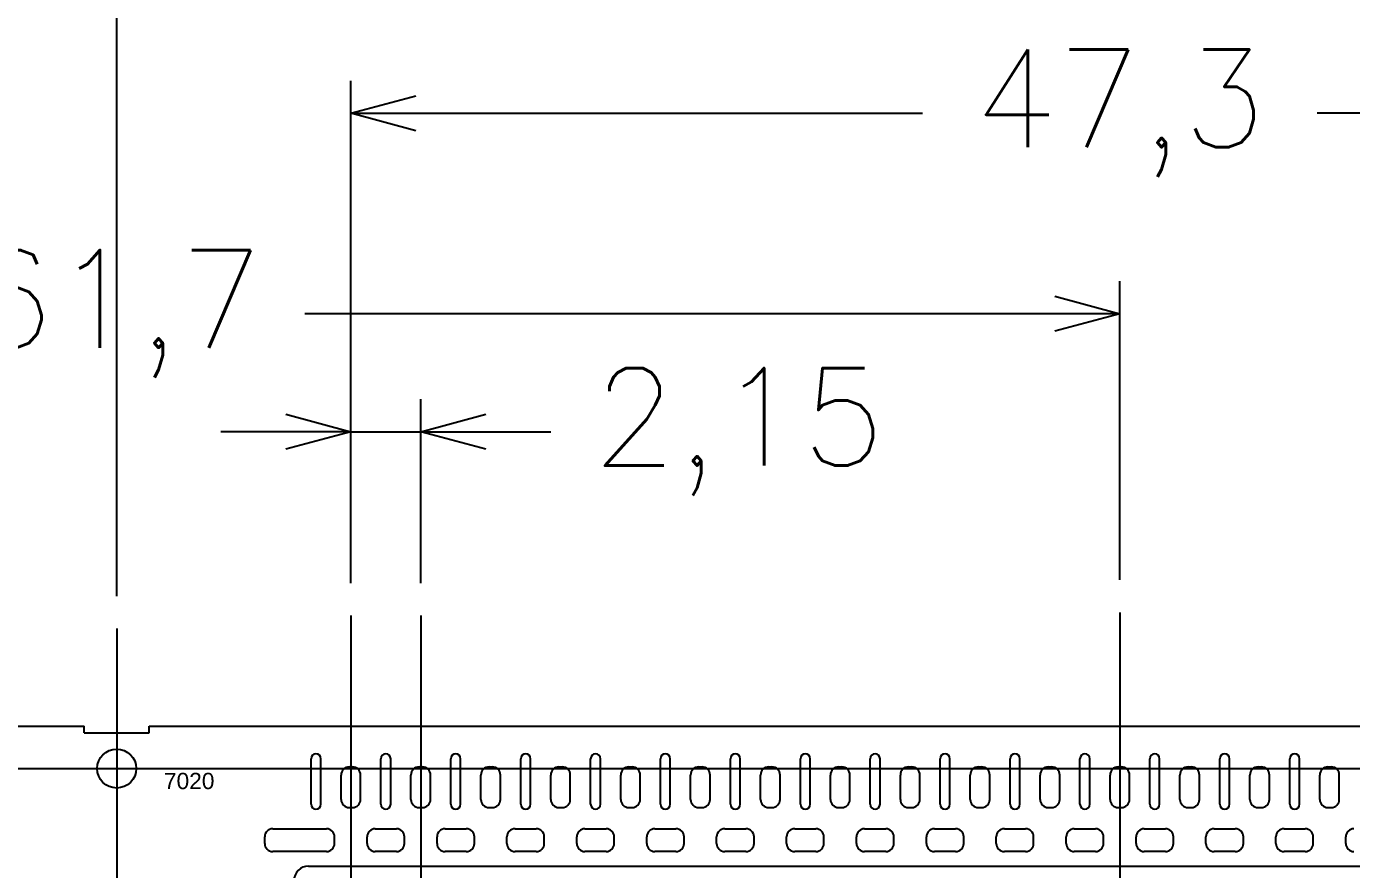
# Model space of a CAD drawing. Header units: millimetres. Extents: x -992 to 1678, y 98 to 1000.
# Drawn here: x -721.02 to -680.27, y 912.71 to 938.62 of the extents above; entities that cross this region are included whole.
import ezdxf

# ---------------------------------------------------------------- set-up
doc = ezdxf.new("R2010")
doc.units = ezdxf.units.MM
doc.header["$PDMODE"] = 3
doc.header["$PDSIZE"] = -1
doc.linetypes.add('CENTER', pattern=[10.16, 6.35, -1.27, 1.27, -1.27])
doc.linetypes.add('HIDDEN', pattern=[1.905, 1.27, -0.635])
doc.layers.get('DEFPOINTS').update_dxf_attribs({"color": 10})
for name, color, linetype in [('1', 3, 'Continuous'), ('CEN', 8, 'CENTER'), ('DIM', 7, 'Continuous'), ('HID', 1, 'HIDDEN')]:
    doc.layers.add(name, color=color, linetype=linetype)
doc.styles.add('SIMPLEX', font='simplex')
doc.styles.get("Standard").update_dxf_attribs({"font": 'txt.shx', "bigfont": 'chineset.shx'})
doc.styles.add('STYLE3', font='arial.ttf')
doc.dimstyles.new('ISO-25', dxfattribs={"dimtxt": 2.5, "dimasz": 2.5, "dimexe": 1.25, "dimexo": 0.625, "dimtad": 1, "dimtxsty": 'Standard', "dimcen": 2.5, "dimadec": 0, "dimazin": 0, "dimtfac": 1, "dimtmove": 0, "dimatfit": 3, "dimfxl": 0, "dimarcsym": 0})

# ---------------------------------------------------------------- blocks, each defined once
blk = doc.blocks.new('_OPEN30')
at = {"color": 0, "linetype": 'ByBlock'}
for p, q in [((-1, 0.268), (0, 0)), ((0, 0), (-1, -0.268)), ((0, 0), (-1, 0))]:
    blk.add_line(p, q, dxfattribs=at)
blk = doc.blocks.new('*D2')
at = {"layer": 'DEFPOINTS', "color": 0}
for p in [(-656.549, 952.064), (-903.349, 916.616), (-656.549, 916.616)]:
    blk.add_point(p, dxfattribs=at)
at = {"layer": 'DIM', "color": 0, "lineweight": -2}
for p, q in [((-903.349, 917.616), (-903.349, 953.064)), ((-656.549, 917.616), (-656.549, 953.064)), ((-901.349, 952.064), (-787.449, 952.064)), ((-658.549, 952.064), (-772.449, 952.064))]:
    blk.add_line(p, q, dxfattribs=at)
at = {"layer": 'DIM', "color": 0, "lineweight": -2, "xscale": 2, "yscale": 2, "zscale": 2, "rotation": 180}
blk.add_blockref('_OPEN30', (-903.349, 952.064), dxfattribs=at)
at = {"layer": 'DIM', "color": 0, "lineweight": -2, "xscale": 2, "yscale": 2, "zscale": 2}
blk.add_blockref('_OPEN30', (-656.549, 952.064), dxfattribs=at)
at = {"layer": 'DIM', "color": 0, "insert": (-779.949, 952.064), "char_height": 3, "attachment_point": 5, "style": 'SIMPLEX'}
blk.add_mtext('246,8', dxfattribs=at)
blk = doc.blocks.new('*D28')
at = {"layer": 'DEFPOINTS', "color": 0}
for p in [(-663.749, 935.955), (-711.049, 920.516), (-663.749, 920.516)]:
    blk.add_point(p, dxfattribs=at)
at = {"layer": 'DIM', "color": 0, "lineweight": -2}
for p, q in [((-711.049, 921.516), (-711.049, 936.955)), ((-663.749, 921.516), (-663.749, 936.955)), ((-709.049, 935.955), (-693.47, 935.955)), ((-665.749, 935.955), (-681.327, 935.955))]:
    blk.add_line(p, q, dxfattribs=at)
at = {"layer": 'DIM', "color": 0, "lineweight": -2, "xscale": 2, "yscale": 2, "zscale": 2, "rotation": 180}
blk.add_blockref('_OPEN30', (-711.049, 935.955), dxfattribs=at)
at = {"layer": 'DIM', "color": 0, "lineweight": -2, "xscale": 2, "yscale": 2, "zscale": 2}
blk.add_blockref('_OPEN30', (-663.749, 935.955), dxfattribs=at)
at = {"layer": 'DIM', "color": 0, "insert": (-687.399, 935.955), "char_height": 3, "attachment_point": 5, "style": 'SIMPLEX'}
blk.add_mtext('47,3', dxfattribs=at)
blk = doc.blocks.new('*D29')
at = {"layer": 'DEFPOINTS', "color": 0}
for p in [(-708.899, 926.169), (-711.049, 920.516), (-708.899, 920.516)]:
    blk.add_point(p, dxfattribs=at)
at = {"layer": 'DIM', "color": 0, "lineweight": -2}
for p, q in [((-711.049, 921.516), (-711.049, 927.169)), ((-708.899, 921.516), (-708.899, 927.169)), ((-713.049, 926.169), (-715.049, 926.169)), ((-711.049, 926.169), (-708.899, 926.169)), ((-706.899, 926.169), (-704.899, 926.169))]:
    blk.add_line(p, q, dxfattribs=at)
at = {"layer": 'DIM', "color": 0, "lineweight": -2, "xscale": 2, "yscale": 2, "zscale": 2}
blk.add_blockref('_OPEN30', (-711.049, 926.169), dxfattribs=at)
at = {"layer": 'DIM', "color": 0, "lineweight": -2, "xscale": 2, "yscale": 2, "zscale": 2, "rotation": 180}
blk.add_blockref('_OPEN30', (-708.899, 926.169), dxfattribs=at)
at = {"layer": 'DIM', "color": 0, "insert": (-699.113, 926.169), "char_height": 3, "attachment_point": 5, "style": 'SIMPLEX'}
blk.add_mtext('2,15', dxfattribs=at)
blk = doc.blocks.new('*D30')
at = {"layer": 'DEFPOINTS', "color": 0}
for p in [(-718.249, 942.797), (-779.949, 920.116), (-718.249, 920.116)]:
    blk.add_point(p, dxfattribs=at)
at = {"layer": 'DIM', "color": 0, "lineweight": -2}
for p, q in [((-779.949, 921.116), (-779.949, 943.797)), ((-718.249, 921.116), (-718.249, 943.797)), ((-777.949, 942.797), (-754.884, 942.797)), ((-720.249, 942.797), (-743.313, 942.797))]:
    blk.add_line(p, q, dxfattribs=at)
at = {"layer": 'DIM', "color": 0, "lineweight": -2, "xscale": 2, "yscale": 2, "zscale": 2, "rotation": 180}
blk.add_blockref('_OPEN30', (-779.949, 942.797), dxfattribs=at)
at = {"layer": 'DIM', "color": 0, "lineweight": -2, "xscale": 2, "yscale": 2, "zscale": 2}
blk.add_blockref('_OPEN30', (-718.249, 942.797), dxfattribs=at)
at = {"layer": 'DIM', "color": 0, "insert": (-749.099, 942.797), "char_height": 3, "attachment_point": 5, "style": 'SIMPLEX'}
blk.add_mtext('61,7', dxfattribs=at)
blk = doc.blocks.new('*D31')
at = {"layer": 'DEFPOINTS', "color": 0}
for p in [(-660.174, 942.797), (-718.249, 920.116), (-660.174, 858.416)]:
    blk.add_point(p, dxfattribs=at)
at = {"layer": 'DIM', "color": 0, "lineweight": -2}
for p, q in [((-718.249, 921.116), (-718.249, 943.797)), ((-660.174, 859.416), (-660.174, 943.797)), ((-716.249, 942.797), (-698.14, 942.797)), ((-662.174, 942.797), (-680.283, 942.797))]:
    blk.add_line(p, q, dxfattribs=at)
at = {"layer": 'DIM', "color": 0, "lineweight": -2, "xscale": 2, "yscale": 2, "zscale": 2, "rotation": 180}
blk.add_blockref('_OPEN30', (-718.249, 942.797), dxfattribs=at)
at = {"layer": 'DIM', "color": 0, "lineweight": -2, "xscale": 2, "yscale": 2, "zscale": 2}
blk.add_blockref('_OPEN30', (-660.174, 942.797), dxfattribs=at)
at = {"layer": 'DIM', "color": 0, "insert": (-689.211, 942.797), "char_height": 3, "attachment_point": 5, "style": 'SIMPLEX'}
blk.add_mtext('58,075', dxfattribs=at)
blk = doc.blocks.new('*D38')
at = {"layer": 'DEFPOINTS', "color": 0}
for p in [(-687.399, 929.794), (-749.099, 920.616), (-687.399, 920.616)]:
    blk.add_point(p, dxfattribs=at)
at = {"layer": 'DIM', "color": 0, "lineweight": -2}
for p, q in [((-749.099, 921.616), (-749.099, 930.794)), ((-687.399, 921.616), (-687.399, 930.794)), ((-747.099, 929.794), (-724.034, 929.794)), ((-689.399, 929.794), (-712.463, 929.794))]:
    blk.add_line(p, q, dxfattribs=at)
at = {"layer": 'DIM', "color": 0, "lineweight": -2, "xscale": 2, "yscale": 2, "zscale": 2, "rotation": 180}
blk.add_blockref('_OPEN30', (-749.099, 929.794), dxfattribs=at)
at = {"layer": 'DIM', "color": 0, "lineweight": -2, "xscale": 2, "yscale": 2, "zscale": 2}
blk.add_blockref('_OPEN30', (-687.399, 929.794), dxfattribs=at)
at = {"layer": 'DIM', "color": 0, "insert": (-718.249, 929.794), "char_height": 3, "attachment_point": 5, "style": 'SIMPLEX'}
blk.add_mtext('61,7', dxfattribs=at)

msp = doc.modelspace()

# ---------------------------------------------------------------- linework, layer by layer
at = {"layer": '1', "linetype": 'ByBlock'}
for p, q in [((-749.0986804, 917.11640189), (-719.2486804, 917.11640189)), ((-717.2486804, 917.11640189), (-687.3986804, 917.11640189)), ((-687.3986804, 917.11640189), (-657.5486804, 917.11640189)), ((-711.5486804, 913.51640189), (-711.5486804, 913.71640189)), ((-710.5486804, 913.51640189), (-710.5486804, 913.71640189)), ((-709.3986804, 913.51640189), (-709.3986804, 913.71640189)), ((-708.3986804, 913.51640189), (-708.3986804, 913.71640189)), ((-707.2486804, 913.51640189), (-707.2486804, 913.71640189)), ((-706.2486804, 913.51640189), (-706.2486804, 913.71640189)), ((-705.0986804, 913.51640189), (-705.0986804, 913.71640189)), ((-704.0986804, 913.51640189), (-704.0986804, 913.71640189)), ((-702.9486804, 913.51640189), (-702.9486804, 913.71640189)), ((-701.9486804, 913.51640189), (-701.9486804, 913.71640189)), ((-700.7986804, 913.51640189), (-700.7986804, 913.71640189)), ((-699.7986804, 913.51640189), (-699.7986804, 913.71640189)), ((-698.6486804, 913.51640189), (-698.6486804, 913.71640189)), ((-697.6486804, 913.51640189), (-697.6486804, 913.71640189)), ((-696.4986804, 913.51640189), (-696.4986804, 913.71640189)), ((-695.4986804, 913.51640189), (-695.4986804, 913.71640189)), ((-694.3486804, 913.51640189), (-694.3486804, 913.71640189)), ((-693.3486804, 913.51640189), (-693.3486804, 913.71640189)), ((-692.1986804, 913.51640189), (-692.1986804, 913.71640189)), ((-691.1986804, 913.51640189), (-691.1986804, 913.71640189)), ((-690.0486804, 913.51640189), (-690.0486804, 913.71640189)), ((-689.0486804, 913.51640189), (-689.0486804, 913.71640189)), ((-687.8986804, 913.51640189), (-687.8986804, 913.71640189)), ((-686.8986804, 913.51640189), (-686.8986804, 913.71640189)), ((-685.7486804, 913.51640189), (-685.7486804, 913.71640189)), ((-684.7486804, 913.51640189), (-684.7486804, 913.71640189)), ((-683.5986804, 913.51640189), (-683.5986804, 913.71640189)), ((-682.5986804, 913.51640189), (-682.5986804, 913.71640189)), ((-681.4486804, 913.51640189), (-681.4486804, 913.71640189)), ((-680.4486804, 913.51640189), (-680.4486804, 913.71640189)), ((-711.7986804, 913.26640189), (-713.4486804, 913.26640189)), ((-709.6486804, 913.26640189), (-710.2986804, 913.26640189)), ((-707.4986804, 913.26640189), (-708.1486804, 913.26640189)), ((-705.3486804, 913.26640189), (-705.9986804, 913.26640189)), ((-703.1986804, 913.26640189), (-703.8486804, 913.26640189)), ((-701.0486804, 913.26640189), (-701.6986804, 913.26640189)), ((-698.8986804, 913.26640189), (-699.5486804, 913.26640189)), ((-696.7486804, 913.26640189), (-697.3986804, 913.26640189)), ((-694.5986804, 913.26640189), (-695.2486804, 913.26640189)), ((-692.4486804, 913.26640189), (-693.0986804, 913.26640189)), ((-690.2986804, 913.26640189), (-690.9486804, 913.26640189)), ((-688.1486804, 913.26640189), (-688.7986804, 913.26640189)), ((-685.9986804, 913.26640189), (-686.6486804, 913.26640189)), ((-683.8486804, 913.26640189), (-684.4986804, 913.26640189)), ((-681.6986804, 913.26640189), (-682.3486804, 913.26640189))]:
    msp.add_line(p, q, dxfattribs=at)
at = {"layer": '1'}
for p, q in [((-719.2486804, 916.91640189), (-719.2486804, 917.11640189)), ((-719.2486804, 916.91640189), (-718.2486804, 916.91640189)), ((-718.2486804, 916.91640189), (-717.2486804, 916.91640189)), ((-717.2486804, 916.91640189), (-717.2486804, 917.11640189)), ((-712.2736804, 914.71640189), (-712.2736804, 916.11640189)), ((-712.2736804, 914.71640189), (-712.2736804, 916.11640189)), ((-711.9736804, 914.71640189), (-711.9736804, 916.11640189)), ((-711.9736804, 914.71640189), (-711.9736804, 916.11640189)), ((-710.1236804, 914.71640189), (-710.1236804, 916.11640189)), ((-710.1236804, 914.71640189), (-710.1236804, 916.11640189)), ((-709.8236804, 914.71640189), (-709.8236804, 916.11640189)), ((-709.8236804, 914.71640189), (-709.8236804, 916.11640189)), ((-707.9736804, 914.71640189), (-707.9736804, 916.11640189)), ((-707.9736804, 914.71640189), (-707.9736804, 916.11640189)), ((-707.6736804, 914.71640189), (-707.6736804, 916.11640189)), ((-707.6736804, 914.71640189), (-707.6736804, 916.11640189)), ((-705.8236804, 914.71640189), (-705.8236804, 916.11640189)), ((-705.8236804, 914.71640189), (-705.8236804, 916.11640189)), ((-705.5236804, 914.71640189), (-705.5236804, 916.11640189)), ((-705.5236804, 914.71640189), (-705.5236804, 916.11640189)), ((-703.6736804, 914.71640189), (-703.6736804, 916.11640189)), ((-703.6736804, 914.71640189), (-703.6736804, 916.11640189)), ((-703.3736804, 914.71640189), (-703.3736804, 916.11640189)), ((-703.3736804, 914.71640189), (-703.3736804, 916.11640189)), ((-701.5236804, 914.71640189), (-701.5236804, 916.11640189)), ((-701.5236804, 914.71640189), (-701.5236804, 916.11640189)), ((-701.2236804, 914.71640189), (-701.2236804, 916.11640189)), ((-701.2236804, 914.71640189), (-701.2236804, 916.11640189)), ((-699.3736804, 914.71640189), (-699.3736804, 916.11640189)), ((-699.3736804, 914.71640189), (-699.3736804, 916.11640189)), ((-699.0736804, 914.71640189), (-699.0736804, 916.11640189)), ((-699.0736804, 914.71640189), (-699.0736804, 916.11640189)), ((-697.2236804, 914.71640189), (-697.2236804, 916.11640189)), ((-697.2236804, 914.71640189), (-697.2236804, 916.11640189)), ((-696.9236804, 914.71640189), (-696.9236804, 916.11640189)), ((-696.9236804, 914.71640189), (-696.9236804, 916.11640189)), ((-695.0736804, 914.71640189), (-695.0736804, 916.11640189)), ((-695.0736804, 914.71640189), (-695.0736804, 916.11640189)), ((-694.7736804, 914.71640189), (-694.7736804, 916.11640189)), ((-694.7736804, 914.71640189), (-694.7736804, 916.11640189)), ((-692.9236804, 914.71640189), (-692.9236804, 916.11640189)), ((-692.9236804, 914.71640189), (-692.9236804, 916.11640189)), ((-692.6236804, 914.71640189), (-692.6236804, 916.11640189)), ((-692.6236804, 914.71640189), (-692.6236804, 916.11640189)), ((-690.7736804, 914.71640189), (-690.7736804, 916.11640189)), ((-690.7736804, 914.71640189), (-690.7736804, 916.11640189)), ((-690.4736804, 914.71640189), (-690.4736804, 916.11640189)), ((-690.4736804, 914.71640189), (-690.4736804, 916.11640189)), ((-688.6236804, 914.71640189), (-688.6236804, 916.11640189)), ((-688.6236804, 914.71640189), (-688.6236804, 916.11640189)), ((-688.3236804, 914.71640189), (-688.3236804, 916.11640189)), ((-688.3236804, 914.71640189), (-688.3236804, 916.11640189)), ((-686.4736804, 914.71640189), (-686.4736804, 916.11640189)), ((-686.4736804, 914.71640189), (-686.4736804, 916.11640189)), ((-686.1736804, 914.71640189), (-686.1736804, 916.11640189)), ((-686.1736804, 914.71640189), (-686.1736804, 916.11640189)), ((-684.3236804, 914.71640189), (-684.3236804, 916.11640189)), ((-684.3236804, 914.71640189), (-684.3236804, 916.11640189)), ((-684.0236804, 914.71640189), (-684.0236804, 916.11640189)), ((-684.0236804, 914.71640189), (-684.0236804, 916.11640189)), ((-682.1736804, 914.71640189), (-682.1736804, 916.11640189)), ((-682.1736804, 914.71640189), (-682.1736804, 916.11640189)), ((-681.8736804, 914.71640189), (-681.8736804, 916.11640189)), ((-681.8736804, 914.71640189), (-681.8736804, 916.11640189)), ((-711.0986804, 915.86640189), (-710.9986804, 915.86640189)), ((-708.9486804, 915.86640189), (-708.8486804, 915.86640189)), ((-706.7986804, 915.86640189), (-706.6986804, 915.86640189)), ((-704.6486804, 915.86640189), (-704.5486804, 915.86640189)), ((-702.4986804, 915.86640189), (-702.3986804, 915.86640189)), ((-700.3486804, 915.86640189), (-700.2486804, 915.86640189)), ((-698.1986804, 915.86640189), (-698.0986804, 915.86640189)), ((-696.0486804, 915.86640189), (-695.9486804, 915.86640189)), ((-693.8986804, 915.86640189), (-693.7986804, 915.86640189)), ((-691.7486804, 915.86640189), (-691.6486804, 915.86640189)), ((-689.5986804, 915.86640189), (-689.4986804, 915.86640189)), ((-687.4486804, 915.86640189), (-687.3486804, 915.86640189)), ((-685.2986804, 915.86640189), (-685.1986804, 915.86640189)), ((-683.1486804, 915.86640189), (-683.0486804, 915.86640189)), ((-680.9986804, 915.86640189), (-680.8986804, 915.86640189)), ((-711.3486804, 914.86640189), (-711.3486804, 915.61640189)), ((-710.7486804, 914.86640189), (-710.7486804, 915.61640189)), ((-709.1986804, 914.86640189), (-709.1986804, 915.61640189)), ((-708.5986804, 914.86640189), (-708.5986804, 915.61640189)), ((-707.0486804, 914.86640189), (-707.0486804, 915.61640189)), ((-706.4486804, 914.86640189), (-706.4486804, 915.61640189)), ((-704.8986804, 914.86640189), (-704.8986804, 915.61640189)), ((-704.2986804, 914.86640189), (-704.2986804, 915.61640189)), ((-702.7486804, 914.86640189), (-702.7486804, 915.61640189)), ((-702.1486804, 914.86640189), (-702.1486804, 915.61640189)), ((-700.5986804, 914.86640189), (-700.5986804, 915.61640189)), ((-699.9986804, 914.86640189), (-699.9986804, 915.61640189)), ((-698.4486804, 914.86640189), (-698.4486804, 915.61640189)), ((-697.8486804, 914.86640189), (-697.8486804, 915.61640189)), ((-696.2986804, 914.86640189), (-696.2986804, 915.61640189)), ((-695.6986804, 914.86640189), (-695.6986804, 915.61640189)), ((-694.1486804, 914.86640189), (-694.1486804, 915.61640189)), ((-693.5486804, 914.86640189), (-693.5486804, 915.61640189)), ((-691.9986804, 914.86640189), (-691.9986804, 915.61640189)), ((-691.3986804, 914.86640189), (-691.3986804, 915.61640189)), ((-689.8486804, 914.86640189), (-689.8486804, 915.61640189)), ((-689.2486804, 914.86640189), (-689.2486804, 915.61640189)), ((-687.6986804, 914.86640189), (-687.6986804, 915.61640189)), ((-687.0986804, 914.86640189), (-687.0986804, 915.61640189)), ((-685.5486804, 914.86640189), (-685.5486804, 915.61640189)), ((-684.9486804, 914.86640189), (-684.9486804, 915.61640189)), ((-683.3986804, 914.86640189), (-683.3986804, 915.61640189)), ((-682.7986804, 914.86640189), (-682.7986804, 915.61640189)), ((-681.2486804, 914.86640189), (-681.2486804, 915.61640189)), ((-680.6486804, 914.86640189), (-680.6486804, 915.61640189)), ((-711.0986804, 914.61640189), (-710.9986804, 914.61640189)), ((-708.9486804, 914.61640189), (-708.8486804, 914.61640189)), ((-706.7986804, 914.61640189), (-706.6986804, 914.61640189)), ((-704.6486804, 914.61640189), (-704.5486804, 914.61640189)), ((-702.4986804, 914.61640189), (-702.3986804, 914.61640189)), ((-700.3486804, 914.61640189), (-700.2486804, 914.61640189)), ((-698.1986804, 914.61640189), (-698.0986804, 914.61640189)), ((-696.0486804, 914.61640189), (-695.9486804, 914.61640189)), ((-693.8986804, 914.61640189), (-693.7986804, 914.61640189)), ((-691.7486804, 914.61640189), (-691.6486804, 914.61640189)), ((-689.5986804, 914.61640189), (-689.4986804, 914.61640189)), ((-687.4486804, 914.61640189), (-687.3486804, 914.61640189)), ((-685.2986804, 914.61640189), (-685.1986804, 914.61640189)), ((-683.1486804, 914.61640189), (-683.0486804, 914.61640189)), ((-680.9986804, 914.61640189), (-680.8986804, 914.61640189)), ((-713.6986804, 913.51640189), (-713.6986804, 913.71640189)), ((-713.4486804, 913.96640189), (-711.7986804, 913.96640189)), ((-710.2986804, 913.96640189), (-709.6486804, 913.96640189)), ((-708.1486804, 913.96640189), (-707.4986804, 913.96640189)), ((-705.9986804, 913.96640189), (-705.3486804, 913.96640189)), ((-703.8486804, 913.96640189), (-703.1986804, 913.96640189)), ((-701.6986804, 913.96640189), (-701.0486804, 913.96640189)), ((-699.5486804, 913.96640189), (-698.8986804, 913.96640189)), ((-697.3986804, 913.96640189), (-696.7486804, 913.96640189)), ((-695.2486804, 913.96640189), (-694.5986804, 913.96640189)), ((-693.0986804, 913.96640189), (-692.4486804, 913.96640189)), ((-690.9486804, 913.96640189), (-690.2986804, 913.96640189)), ((-688.7986804, 913.96640189), (-688.1486804, 913.96640189)), ((-686.6486804, 913.96640189), (-685.9986804, 913.96640189)), ((-684.4986804, 913.96640189), (-683.8486804, 913.96640189)), ((-682.3486804, 913.96640189), (-681.6986804, 913.96640189))]:
    msp.add_line(p, q, dxfattribs=at)
msp.add_circle((-718.2486804, 915.81640189), 0.6, dxfattribs=at)
for centre, radius, start, end in [((-712.1236804, 916.11640189), 0.15, 0, 180), ((-712.1236804, 916.11640189), 0.15, 0, 180), ((-709.9736804, 916.11640189), 0.15, 0, 180), ((-709.9736804, 916.11640189), 0.15, 0, 180), ((-707.8236804, 916.11640189), 0.15, 0, 180), ((-707.8236804, 916.11640189), 0.15, 0, 180), ((-705.6736804, 916.11640189), 0.15, 0, 180), ((-705.6736804, 916.11640189), 0.15, 0, 180), ((-703.5236804, 916.11640189), 0.15, 0, 180), ((-703.5236804, 916.11640189), 0.15, 0, 180), ((-701.3736804, 916.11640189), 0.15, 0, 180), ((-701.3736804, 916.11640189), 0.15, 0, 180), ((-699.2236804, 916.11640189), 0.15, 0, 180), ((-699.2236804, 916.11640189), 0.15, 0, 180), ((-697.0736804, 916.11640189), 0.15, 0, 180), ((-697.0736804, 916.11640189), 0.15, 0, 180), ((-694.9236804, 916.11640189), 0.15, 0, 180), ((-694.9236804, 916.11640189), 0.15, 0, 180), ((-692.7736804, 916.11640189), 0.15, 0, 180), ((-692.7736804, 916.11640189), 0.15, 0, 180), ((-690.6236804, 916.11640189), 0.15, 0, 180), ((-690.6236804, 916.11640189), 0.15, 0, 180), ((-688.4736804, 916.11640189), 0.15, 0, 180), ((-688.4736804, 916.11640189), 0.15, 0, 180), ((-686.3236804, 916.11640189), 0.15, 0, 180), ((-686.3236804, 916.11640189), 0.15, 0, 180), ((-684.1736804, 916.11640189), 0.15, 0, 180), ((-684.1736804, 916.11640189), 0.15, 0, 180), ((-682.0236804, 916.11640189), 0.15, 0, 180), ((-682.0236804, 916.11640189), 0.15, 0, 180), ((-711.0986804, 915.61640189), 0.25, 90, 180), ((-710.9986804, 915.61640189), 0.25, 0, 90), ((-708.9486804, 915.61640189), 0.25, 90, 180), ((-708.8486804, 915.61640189), 0.25, 0, 90), ((-706.7986804, 915.61640189), 0.25, 90, 180), ((-706.6986804, 915.61640189), 0.25, 0, 90), ((-704.6486804, 915.61640189), 0.25, 90, 180), ((-704.5486804, 915.61640189), 0.25, 0, 90), ((-702.4986804, 915.61640189), 0.25, 90, 180), ((-702.3986804, 915.61640189), 0.25, 0, 90), ((-700.3486804, 915.61640189), 0.25, 90, 180), ((-700.2486804, 915.61640189), 0.25, 0, 90), ((-698.1986804, 915.61640189), 0.25, 90, 180), ((-698.0986804, 915.61640189), 0.25, 0, 90), ((-696.0486804, 915.61640189), 0.25, 90, 180), ((-695.9486804, 915.61640189), 0.25, 0, 90), ((-693.8986804, 915.61640189), 0.25, 90, 180), ((-693.7986804, 915.61640189), 0.25, 0, 90), ((-691.7486804, 915.61640189), 0.25, 90, 180), ((-691.6486804, 915.61640189), 0.25, 0, 90), ((-689.5986804, 915.61640189), 0.25, 90, 180), ((-689.4986804, 915.61640189), 0.25, 0, 90), ((-687.4486804, 915.61640189), 0.25, 90, 180), ((-687.3486804, 915.61640189), 0.25, 0, 90), ((-685.2986804, 915.61640189), 0.25, 90, 180), ((-685.1986804, 915.61640189), 0.25, 0, 90), ((-683.1486804, 915.61640189), 0.25, 90, 180), ((-683.0486804, 915.61640189), 0.25, 0, 90), ((-680.9986804, 915.61640189), 0.25, 90, 180), ((-680.8986804, 915.61640189), 0.25, 0, 90), ((-711.0986804, 914.86640189), 0.25, 180, 270), ((-710.9986804, 914.86640189), 0.25, 270, 0), ((-708.9486804, 914.86640189), 0.25, 180, 270), ((-708.8486804, 914.86640189), 0.25, 270, 0), ((-706.7986804, 914.86640189), 0.25, 180, 270), ((-706.6986804, 914.86640189), 0.25, 270, 0), ((-704.6486804, 914.86640189), 0.25, 180, 270), ((-704.5486804, 914.86640189), 0.25, 270, 0), ((-702.4986804, 914.86640189), 0.25, 180, 270), ((-702.3986804, 914.86640189), 0.25, 270, 0), ((-700.3486804, 914.86640189), 0.25, 180, 270), ((-700.2486804, 914.86640189), 0.25, 270, 0), ((-698.1986804, 914.86640189), 0.25, 180, 270), ((-698.0986804, 914.86640189), 0.25, 270, 0), ((-696.0486804, 914.86640189), 0.25, 180, 270), ((-695.9486804, 914.86640189), 0.25, 270, 0), ((-693.8986804, 914.86640189), 0.25, 180, 270), ((-693.7986804, 914.86640189), 0.25, 270, 0), ((-691.7486804, 914.86640189), 0.25, 180, 270), ((-691.6486804, 914.86640189), 0.25, 270, 0), ((-689.5986804, 914.86640189), 0.25, 180, 270), ((-689.4986804, 914.86640189), 0.25, 270, 0), ((-687.4486804, 914.86640189), 0.25, 180, 270), ((-687.3486804, 914.86640189), 0.25, 270, 0), ((-685.2986804, 914.86640189), 0.25, 180, 270), ((-685.1986804, 914.86640189), 0.25, 270, 0), ((-683.1486804, 914.86640189), 0.25, 180, 270), ((-683.0486804, 914.86640189), 0.25, 270, 0), ((-680.9986804, 914.86640189), 0.25, 180, 270), ((-680.8986804, 914.86640189), 0.25, 270, 0), ((-712.1236804, 914.71640189), 0.15, 180, 0), ((-712.1236804, 914.71640189), 0.15, 180, 0), ((-709.9736804, 914.71640189), 0.15, 180, 0), ((-709.9736804, 914.71640189), 0.15, 180, 0), ((-707.8236804, 914.71640189), 0.15, 180, 0), ((-707.8236804, 914.71640189), 0.15, 180, 0), ((-705.6736804, 914.71640189), 0.15, 180, 0), ((-705.6736804, 914.71640189), 0.15, 180, 0), ((-703.5236804, 914.71640189), 0.15, 180, 0), ((-703.5236804, 914.71640189), 0.15, 180, 0), ((-701.3736804, 914.71640189), 0.15, 180, 0), ((-701.3736804, 914.71640189), 0.15, 180, 0), ((-699.2236804, 914.71640189), 0.15, 180, 0), ((-699.2236804, 914.71640189), 0.15, 180, 0), ((-697.0736804, 914.71640189), 0.15, 180, 0), ((-697.0736804, 914.71640189), 0.15, 180, 0), ((-694.9236804, 914.71640189), 0.15, 180, 0), ((-694.9236804, 914.71640189), 0.15, 180, 0), ((-692.7736804, 914.71640189), 0.15, 180, 0), ((-692.7736804, 914.71640189), 0.15, 180, 0), ((-690.6236804, 914.71640189), 0.15, 180, 0), ((-690.6236804, 914.71640189), 0.15, 180, 0), ((-688.4736804, 914.71640189), 0.15, 180, 0), ((-688.4736804, 914.71640189), 0.15, 180, 0), ((-686.3236804, 914.71640189), 0.15, 180, 0), ((-686.3236804, 914.71640189), 0.15, 180, 0), ((-684.1736804, 914.71640189), 0.15, 180, 0), ((-684.1736804, 914.71640189), 0.15, 180, 0), ((-682.0236804, 914.71640189), 0.15, 180, 0), ((-682.0236804, 914.71640189), 0.15, 180, 0), ((-713.4486804, 913.71640189), 0.25, 90, 180), ((-713.4486804, 913.51640189), 0.25, 180, 270)]:
    msp.add_arc(centre, radius, start, end, dxfattribs=at)
at = {"layer": '1', "linetype": 'ByBlock'}
for centre, start, end in [((-711.7986804, 913.71640189), 0, 90), ((-710.2986804, 913.71640189), 90, 180), ((-709.6486804, 913.71640189), 0, 90), ((-708.1486804, 913.71640189), 90, 180), ((-707.4986804, 913.71640189), 0, 90), ((-705.9986804, 913.71640189), 90, 180), ((-705.3486804, 913.71640189), 0, 90), ((-703.8486804, 913.71640189), 90, 180), ((-703.1986804, 913.71640189), 0, 90), ((-701.6986804, 913.71640189), 90, 180), ((-701.0486804, 913.71640189), 0, 90), ((-699.5486804, 913.71640189), 90, 180), ((-698.8986804, 913.71640189), 0, 90), ((-697.3986804, 913.71640189), 90, 180), ((-696.7486804, 913.71640189), 0, 90), ((-695.2486804, 913.71640189), 90, 180), ((-694.5986804, 913.71640189), 0, 90), ((-693.0986804, 913.71640189), 90, 180), ((-692.4486804, 913.71640189), 0, 90), ((-690.9486804, 913.71640189), 90, 180), ((-690.2986804, 913.71640189), 0, 90), ((-688.7986804, 913.71640189), 90, 180), ((-688.1486804, 913.71640189), 0, 90), ((-686.6486804, 913.71640189), 90, 180), ((-685.9986804, 913.71640189), 0, 90), ((-684.4986804, 913.71640189), 90, 180), ((-683.8486804, 913.71640189), 0, 90), ((-682.3486804, 913.71640189), 90, 180), ((-681.6986804, 913.71640189), 0, 90), ((-680.1986804, 913.71640189), 90, 180), ((-711.7986804, 913.51640189), 270, 0), ((-710.2986804, 913.51640189), 180, 270), ((-709.6486804, 913.51640189), 270, 0), ((-708.1486804, 913.51640189), 180, 270), ((-707.4986804, 913.51640189), 270, 0), ((-705.9986804, 913.51640189), 180, 270), ((-705.3486804, 913.51640189), 270, 0), ((-703.8486804, 913.51640189), 180, 270), ((-703.1986804, 913.51640189), 270, 0), ((-701.6986804, 913.51640189), 180, 270), ((-701.0486804, 913.51640189), 270, 0), ((-699.5486804, 913.51640189), 180, 270), ((-698.8986804, 913.51640189), 270, 0), ((-697.3986804, 913.51640189), 180, 270), ((-696.7486804, 913.51640189), 270, 0), ((-695.2486804, 913.51640189), 180, 270), ((-694.5986804, 913.51640189), 270, 0), ((-693.0986804, 913.51640189), 180, 270), ((-692.4486804, 913.51640189), 270, 0), ((-690.9486804, 913.51640189), 180, 270), ((-690.2986804, 913.51640189), 270, 0), ((-688.7986804, 913.51640189), 180, 270), ((-688.1486804, 913.51640189), 270, 0), ((-686.6486804, 913.51640189), 180, 270), ((-685.9986804, 913.51640189), 270, 0), ((-684.4986804, 913.51640189), 180, 270), ((-683.8486804, 913.51640189), 270, 0), ((-682.3486804, 913.51640189), 180, 270), ((-681.6986804, 913.51640189), 270, 0), ((-680.1986804, 913.51640189), 180, 270)]:
    msp.add_arc(centre, 0.25, start, end, dxfattribs=at)
at = {"layer": 'CEN', "linetype": 'ByBlock'}
for p, q in [((-687.3986804, 920.61640189), (-687.3986804, 853.61640189)), ((-711.0486804, 920.51640189), (-711.0486804, 853.71640189)), ((-708.8986804, 920.51640189), (-708.8986804, 853.71640189)), ((-718.2486804, 920.11640189), (-718.2486804, 854.11640189)), ((-718.2486804, 920.11640189), (-718.2486804, 854.11640189)), ((-718.2486804, 920.11640189), (-718.2486804, 854.11640189)), ((-901.6236804, 915.81640189), (-659.2736804, 915.81640189))]:
    msp.add_line(p, q, dxfattribs=at)
at = {"layer": 'HID', "linetype": 'ByBlock'}
msp.add_line((-712.3486804, 912.81640189), (-662.4486804, 912.81640189), dxfattribs=at)
msp.add_arc((-712.3486804, 912.36640189), 0.45, 90, 180, dxfattribs=at)

# ---------------------------------------------------------------- texts
at = {"layer": '1', "style": 'STYLE3'}
msp.add_text('7020', height=0.5, dxfattribs=at).set_placement((-716.79707492, 915.18409731))

# ---------------------------------------------------------------- dimensions: what is measured, and where the dimension line sits
at = {"layer": 'DIM'}
for base, p1, p2, picture, middle in [((-656.5486803994, 952.0636081337), (-903.3486803994, 916.6164018862), (-656.5486803994, 916.6164018862), '*D2', (-779.9486803994, 952.0636081337)), ((-718.2486803994, 942.7969729261), (-779.9486803994, 920.1164018862), (-718.2486803994, 920.1164018862), '*D30', (-749.0986803994, 942.7969729261)), ((-660.1736803994, 942.7969729261), (-718.2486803994, 920.1164018862), (-660.1736803994, 858.4164018862), '*D31', (-689.2111803994, 942.7969729261)), ((-663.7486803994, 935.9550604943), (-711.0486803994, 920.5164018862), (-663.7486803994, 920.5164018862), '*D28', (-687.3986803994, 935.9550604943)), ((-687.3986803994, 929.7942278437), (-749.0986803994, 920.6164018862), (-687.3986803994, 920.6164018862), '*D38', (-718.2486803994, 929.7942278437)), ((-708.8986804, 926.1692089), (-711.0486804, 920.51640189), (-708.8986804, 920.51640189), '*D29', (-699.11296611, 926.1692089))]:
    dim = msp.add_linear_dim(base=base, p1=p1, p2=p2, dimstyle='ISO-25', override={"dimtxt": 3, "dimasz": 2, "dimexe": 1, "dimexo": 1, "dimgap": 1.5, "dimtad": 0, "dimdec": 8, "dimtxsty": 'SIMPLEX', "dimblk1": 'OPEN30', "dimblk2": 'OPEN30', "dimsah": 1, "dimtp": 0.05, "dimtm": 0.05, "dimtfac": 0.5, "dimtdec": 8}, dxfattribs=at)
    dim.commit()
    dim.dimension.update_dxf_attribs({"geometry": picture, "text_midpoint": middle})

doc.saveas('drawing.dxf')
